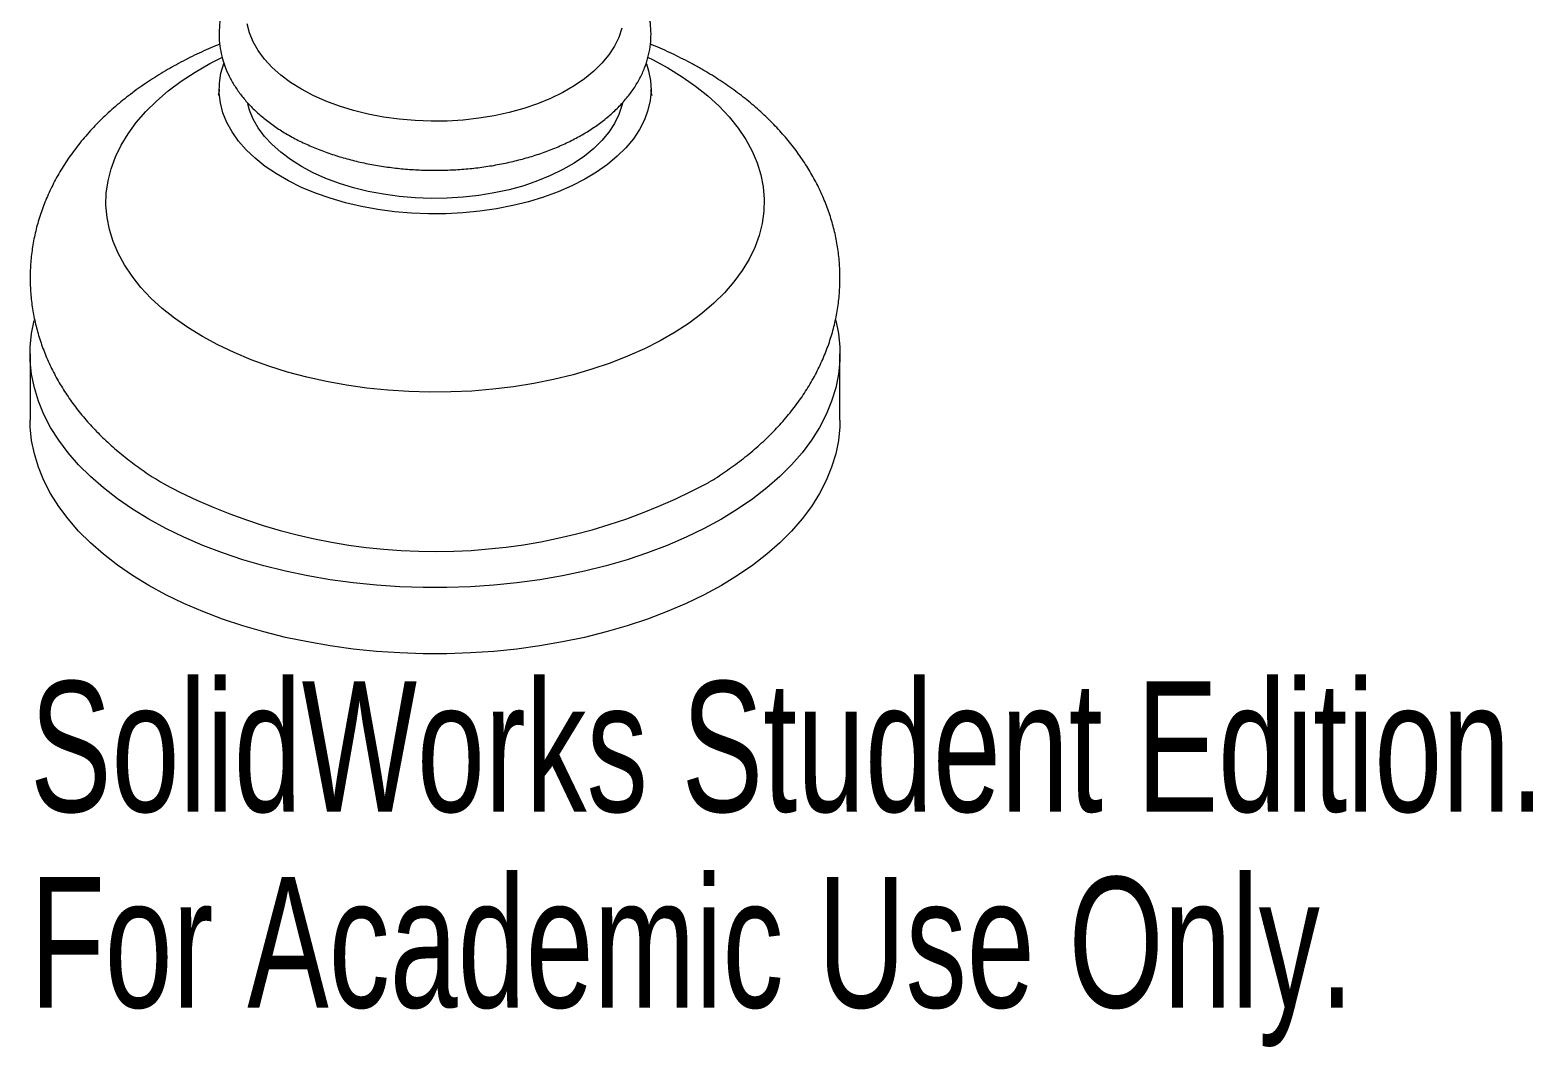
# Paper-space layout '_Isometric' of a CAD drawing. Header units: millimetres. Extents: x -15 to 40.7, y -23.2 to 50.
# Drawn here: x -15 to 40.7, y -23.2 to 14.4 of the extents above; entities that cross this region are included whole.
import ezdxf

# ---------------------------------------------------------------- set-up
doc = ezdxf.new("R2010")
doc.units = ezdxf.units.MM
doc.styles.add('SLDTEXTSTYLE0', font='TXT', dxfattribs={"width": 0.7})

psp = doc.layouts.new('_Isometric')

# ---------------------------------------------------------------- linework, layer by layer
at = {"color": 7, "linetype": 'Continuous', "lineweight": 15}
for p, q in [((-15, 2.45), (-15, 0)), ((15, 0), (15, 2.45))]:
    psp.add_line(p, q, dxfattribs=at)
at = {"color": 7, "linetype": 'Continuous', "lineweight": 15, "flags": 128}
for points in [[(6.923, 14.508), (6.81, 14.171), (6.648, 13.841), (6.438, 13.52), (6.182, 13.211), (5.881, 12.915), (5.538, 12.635), (5.155, 12.372), (4.735, 12.13), (4.281, 11.909), (3.796, 11.711), (3.283, 11.537), (2.747, 11.389), (2.191, 11.268), (1.62, 11.175), (1.036, 11.11), (0.445, 11.073), (-0.149, 11.066), (-0.742, 11.088), (-1.329, 11.139), (-1.907, 11.218), (-2.472, 11.325), (-3.018, 11.46), (-3.543, 11.621), (-4.042, 11.807), (-4.512, 12.017), (-4.95, 12.249), (-5.352, 12.501), (-5.715, 12.773), (-6.037, 13.061), (-6.316, 13.364), (-6.549, 13.679), (-6.735, 14.005), (-6.873, 14.339), (-6.961, 14.678)], [(7.831, 13.191), (7.911, 12.934), (7.981, 12.569), (8, 12.202), (7.968, 11.835), (7.886, 11.471), (7.754, 11.112), (7.573, 10.76), (7.345, 10.417), (7.069, 10.086), (6.75, 9.769), (6.387, 9.467), (5.984, 9.183), (5.543, 8.918), (5.067, 8.674), (4.56, 8.453), (4.023, 8.256), (3.461, 8.084), (2.877, 7.939), (2.275, 7.82), (1.658, 7.73), (1.031, 7.668), (0.398, 7.636), (-0.239, 7.632), (-0.873, 7.657), (-1.502, 7.712), (-2.122, 7.795), (-2.728, 7.907), (-3.317, 8.045), (-3.885, 8.211), (-4.428, 8.402), (-4.943, 8.617), (-5.427, 8.855), (-5.877, 9.115), (-6.29, 9.394), (-6.663, 9.692), (-6.994, 10.006), (-7.28, 10.333), (-7.521, 10.673), (-7.714, 11.023), (-7.858, 11.381), (-7.952, 11.744), (-7.996, 12.11), (-7.99, 12.478), (-7.933, 12.843), (-7.827, 13.203)], [(6.94, 11.72), (6.923, 11.65), (6.81, 11.313), (6.648, 10.983), (6.438, 10.662), (6.182, 10.353), (5.881, 10.057), (5.538, 9.777), (5.155, 9.515), (4.735, 9.272), (4.281, 9.051), (3.796, 8.853), (3.283, 8.679), (2.747, 8.531), (2.191, 8.41), (1.62, 8.317), (1.036, 8.252), (0.445, 8.215), (-0.149, 8.208), (-0.742, 8.23), (-1.329, 8.281), (-1.907, 8.36), (-2.472, 8.467), (-3.018, 8.602), (-3.543, 8.763), (-4.042, 8.949), (-4.512, 9.159), (-4.95, 9.391), (-5.352, 9.643), (-5.715, 9.915), (-6.037, 10.203), (-6.316, 10.506), (-6.549, 10.821), (-6.735, 11.147), (-6.873, 11.481), (-6.938, 11.713)], [(14.847, 3.682), (14.943, 3.204), (14.994, 2.701), (14.994, 2.198), (14.943, 1.695), (14.842, 1.195), (14.69, 0.699), (14.489, 0.208), (14.239, -0.274), (13.94, -0.747), (13.595, -1.21), (13.203, -1.66), (12.767, -2.096), (12.287, -2.517), (11.766, -2.921), (11.205, -3.307), (10.607, -3.673), (9.972, -4.019), (9.304, -4.343), (8.604, -4.644), (7.875, -4.92), (7.119, -5.172), (6.339, -5.398), (5.538, -5.598), (4.718, -5.77), (3.882, -5.915), (3.033, -6.031), (2.174, -6.118), (1.307, -6.177), (0.436, -6.206), (-0.436, -6.206), (-1.307, -6.177), (-2.174, -6.118), (-3.033, -6.031), (-3.882, -5.915), (-4.718, -5.77), (-5.538, -5.598), (-6.339, -5.398), (-7.119, -5.172), (-7.875, -4.92), (-8.604, -4.644), (-9.304, -4.343), (-9.972, -4.019), (-10.607, -3.673), (-11.205, -3.307), (-11.766, -2.921), (-12.287, -2.517), (-12.767, -2.096), (-13.203, -1.66), (-13.595, -1.21), (-13.94, -0.747), (-14.239, -0.274), (-14.489, 0.208), (-14.69, 0.699), (-14.842, 1.195), (-14.943, 1.695), (-14.994, 2.198), (-14.994, 2.701), (-14.943, 3.204), (-14.846, 3.688)], [(15, 0), (14.994, -0.252), (14.943, -0.755), (14.842, -1.255), (14.69, -1.751), (14.489, -2.241), (14.239, -2.724), (13.94, -3.197), (13.595, -3.66), (13.203, -4.11), (12.767, -4.546), (12.287, -4.967), (11.766, -5.371), (11.205, -5.757), (10.607, -6.123), (9.972, -6.469), (9.304, -6.793), (8.604, -7.093), (7.875, -7.37), (7.119, -7.622), (6.339, -7.848), (5.538, -8.048), (4.718, -8.22), (3.882, -8.364), (3.033, -8.48), (2.174, -8.568), (1.307, -8.626), (0.436, -8.656), (-0.436, -8.656), (-1.307, -8.626), (-2.174, -8.568), (-3.033, -8.48), (-3.882, -8.364), (-4.718, -8.22), (-5.538, -8.048), (-6.339, -7.848), (-7.119, -7.622), (-7.875, -7.37), (-8.604, -7.093), (-9.304, -6.793), (-9.972, -6.469), (-10.607, -6.123), (-11.205, -5.757), (-11.766, -5.371), (-12.287, -4.967), (-12.767, -4.546), (-13.203, -4.11), (-13.595, -3.66), (-13.94, -3.197), (-14.239, -2.724), (-14.489, -2.241), (-14.69, -1.751), (-14.842, -1.255), (-14.943, -0.755), (-14.994, -0.252), (-15, 0)]]:
    psp.add_lwpolyline(points, dxfattribs=at)
at = {"color": 8, "linetype": 'Continuous', "lineweight": 15, "flags": 128}
for points in [[(8.62, 13.044), (9.155, 12.715), (9.652, 12.367), (10.109, 12.001), (10.525, 11.619), (10.898, 11.223), (11.225, 10.813), (11.507, 10.392), (11.741, 9.962), (11.927, 9.524), (12.064, 9.08), (12.152, 8.631), (12.19, 8.181), (12.177, 7.73), (12.114, 7.28), (12.002, 6.833), (11.84, 6.392), (11.63, 5.958), (11.372, 5.532), (11.067, 5.116), (10.717, 4.713), (10.322, 4.324), (9.886, 3.949), (9.408, 3.592), (8.892, 3.254), (8.34, 2.935), (7.753, 2.637), (7.134, 2.361), (6.486, 2.109), (5.811, 1.881), (5.113, 1.679), (4.393, 1.503), (3.656, 1.354), (2.903, 1.233), (2.138, 1.139), (1.365, 1.074), (0.586, 1.038), (-0.195, 1.031), (-0.976, 1.053), (-1.753, 1.103), (-2.522, 1.182), (-3.281, 1.29), (-4.026, 1.425), (-4.755, 1.588), (-5.465, 1.777), (-6.152, 1.992), (-6.814, 2.232), (-7.447, 2.496), (-8.05, 2.783), (-8.62, 3.091), (-9.155, 3.421), (-9.652, 3.769), (-10.109, 4.135), (-10.525, 4.517), (-10.898, 4.913), (-11.225, 5.323), (-11.507, 5.743), (-11.741, 6.174), (-11.927, 6.612), (-12.064, 7.056), (-12.152, 7.504), (-12.19, 7.955), (-12.177, 8.406), (-12.114, 8.856), (-12.002, 9.302), (-11.84, 9.744), (-11.63, 10.178), (-11.372, 10.604), (-11.067, 11.019), (-10.717, 11.423), (-10.322, 11.812), (-9.886, 12.186), (-9.408, 12.544), (-8.892, 12.882), (-8.34, 13.201), (-7.898, 13.429)], [(7.9, 13.428), (8.05, 13.353), (8.62, 13.044)]]:
    psp.add_lwpolyline(points, dxfattribs=at)
at = {"color": 7, "linetype": 'Continuous', "lineweight": 15}
psp.add_arc((-0.004, 16.508), 21.377, 242.065, 298.1802, dxfattribs=at)
for points, knots in [([(-7, 16.763), (-7.065, 16.69), (-7.229, 16.502), (-7.447, 16.18), (-7.655, 15.804), (-7.814, 15.418), (-7.926, 15.028), (-7.99, 14.636), (-8.007, 14.244), (-7.979, 13.856), (-7.907, 13.472), (-7.79, 13.096), (-7.631, 12.727), (-7.428, 12.368), (-7.183, 12.02), (-6.896, 11.684), (-6.569, 11.363), (-6.202, 11.058), (-5.798, 10.773), (-5.36, 10.508), (-4.891, 10.266), (-4.395, 10.049), (-3.875, 9.856), (-3.335, 9.688), (-2.776, 9.547), (-2.203, 9.432), (-1.618, 9.345), (-1.025, 9.284), (-0.426, 9.251), (0.175, 9.245), (0.774, 9.267), (1.37, 9.316), (1.959, 9.392), (2.537, 9.496), (3.102, 9.626), (3.65, 9.782), (4.18, 9.965), (4.687, 10.173), (5.17, 10.406), (5.625, 10.663), (6.049, 10.944), (6.438, 11.248), (6.79, 11.573), (7.102, 11.917), (7.37, 12.277), (7.592, 12.651), (7.767, 13.033), (7.894, 13.422), (7.974, 13.814), (8.007, 14.206), (7.993, 14.596), (7.935, 14.981), (7.833, 15.36), (7.688, 15.732), (7.499, 16.094), (7.273, 16.443), (7.09, 16.661), (7, 16.77)], [0, 0, 0, 0, 0.012028, 0.030695, 0.04906, 0.067084, 0.084774, 0.102178, 0.119374, 0.136464, 0.153532, 0.170674, 0.187986, 0.205545, 0.2234, 0.241563, 0.26001, 0.278689, 0.297535, 0.316482, 0.335474, 0.354465, 0.373431, 0.392363, 0.411258, 0.430118, 0.448949, 0.467756, 0.486549, 0.505335, 0.524123, 0.542918, 0.561731, 0.580568, 0.599439, 0.618352, 0.637315, 0.656331, 0.675402, 0.694523, 0.71368, 0.732832, 0.751925, 0.770889, 0.789642, 0.808112, 0.82625, 0.844046, 0.861537, 0.878791, 0.895904, 0.912971, 0.930077, 0.947324, 0.964795, 0.98255, 1, 1, 1, 1]), ([(10.089, -2.335), (10.107, -2.325), (10.342, -2.192), (10.766, -1.909), (11.355, -1.485), (11.905, -1.032), (12.417, -0.556), (12.886, -0.058), (13.31, 0.459), (13.689, 0.992), (14.019, 1.54), (14.302, 2.098), (14.537, 2.665), (14.724, 3.238), (14.863, 3.815), (14.956, 4.395), (15.002, 4.974), (15.002, 5.552), (14.957, 6.126), (14.868, 6.695), (14.734, 7.257), (14.558, 7.81), (14.338, 8.354), (14.076, 8.888), (13.772, 9.41), (13.425, 9.919), (13.036, 10.415), (12.606, 10.895), (12.134, 11.359), (11.622, 11.804), (11.071, 12.229), (10.491, 12.626), (9.97, 12.944), (9.428, 13.247), (8.858, 13.535), (8.339, 13.776), (8.037, 13.894), (7.975, 13.919)], [0, 0, 0, 0, 0.0027023, 0.0357812, 0.0687979, 0.1016624, 0.1342722, 0.1665237, 0.1983249, 0.2296081, 0.260337, 0.2905085, 0.3201487, 0.3493074, 0.3780502, 0.4064538, 0.434601, 0.4625782, 0.4904736, 0.518347, 0.5462878, 0.5743835, 0.6027189, 0.6313736, 0.6604189, 0.6899134, 0.7198984, 0.7503923, 0.7813871, 0.8128466, 0.8447093, 0.8768955, 0.9081647, 0.9262403, 0.9589172, 0.9915668, 1, 1, 1, 1]), ([(-7.976, 13.917), (-8.085, 13.874), (-8.434, 13.734), (-8.999, 13.468), (-9.67, 13.119), (-10.312, 12.741), (-10.924, 12.334), (-11.502, 11.901), (-12.043, 11.443), (-12.543, 10.961), (-13.001, 10.458), (-13.414, 9.936), (-13.78, 9.399), (-14.098, 8.848), (-14.368, 8.288), (-14.59, 7.719), (-14.765, 7.144), (-14.892, 6.566), (-14.972, 5.987), (-15.006, 5.407), (-14.995, 4.83), (-14.938, 4.258), (-14.837, 3.69), (-14.692, 3.131), (-14.504, 2.58), (-14.274, 2.038), (-14.001, 1.508), (-13.685, 0.989), (-13.328, 0.483), (-12.928, -0.009), (-12.486, -0.485), (-12.004, -0.944), (-11.482, -1.384), (-10.92, -1.802), (-10.428, -2.136), (-10.113, -2.319), (-10.008, -2.38)], [0, 0, 0, 0, 0.014767, 0.047549, 0.080427, 0.11337, 0.146309, 0.179164, 0.211841, 0.244238, 0.276252, 0.307797, 0.338814, 0.369274, 0.399184, 0.428576, 0.457503, 0.486036, 0.514251, 0.542234, 0.57007, 0.59784, 0.625611, 0.653473, 0.681511, 0.709809, 0.738445, 0.767486, 0.796987, 0.826984, 0.857489, 0.888486, 0.919931, 0.951759, 0.983887, 1, 1, 1, 1]), ([(-8.001, 12.248), (-8, 12.244), (-7.997, 12.199), (-8.01, 12.116), (-8.026, 12.047), (-8.037, 12.02), (-8.035, 12.026), (-8.034, 12.026)], [0, 0, 0, 0, 0.028427, 0.414469, 0.704565, 0.962316, 1, 1, 1, 1]), ([(8.034, 12.027), (8.034, 12.026), (8.037, 12.02), (8.026, 12.047), (8.011, 12.111), (7.998, 12.19), (8.001, 12.237), (8.002, 12.247)], [0, 0, 0, 0, 0.04273, 0.297096, 0.577936, 0.904194, 1, 1, 1, 1])]:
    psp.add_open_spline(points, degree=3, knots=knots, dxfattribs=at)

# ---------------------------------------------------------------- texts
at = {"color": 7, "linetype": 'Continuous', "char_height": 4.83362, "attachment_point": 1, "style": 'SLDTEXTSTYLE0'}
for s, insert in [('SolidWorks Student Edition.', (-15, -9.675)), ('For Academic Use Only.', (-15, -16.926))]:
    psp.add_mtext(s, dxfattribs=dict(at, insert=insert))

doc.saveas('drawing.dxf')
